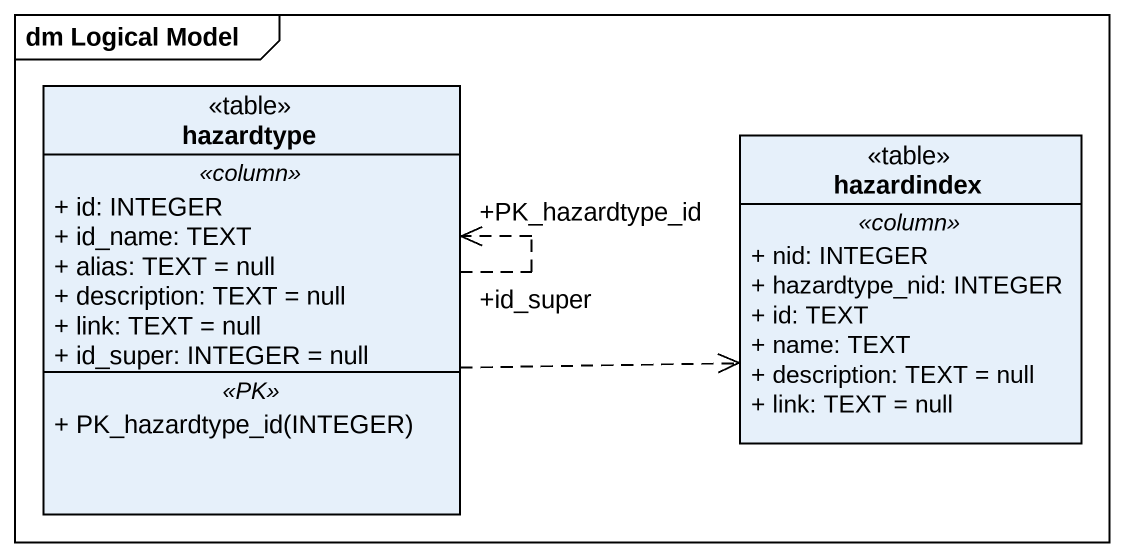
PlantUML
@startuml
mainframe dm Logical Model
hide circle
hide empty members
skinparam classAttributeIconSize 0
class hazardtype <<table>> {
  .. <<column>> ..
  + id: INTEGER
  + id_name: TEXT
  + alias: TEXT = null
  + description: TEXT = null
  + link: TEXT = null
  + id_super: INTEGER = null
  .. <<PK>> ..
  + PK_hazardtype_id(INTEGER)
}
class hazardindex <<table>> {
  .. <<column>> ..
  + nid: INTEGER
  + hazardtype_nid: INTEGER
  + id: TEXT
  + name: TEXT
  + description: TEXT = null
  + link: TEXT = null
}
hazardtype "+id_super" ..> "+PK_hazardtype_id" hazardtype
hazardtype .right.> hazardindex
@enduml
